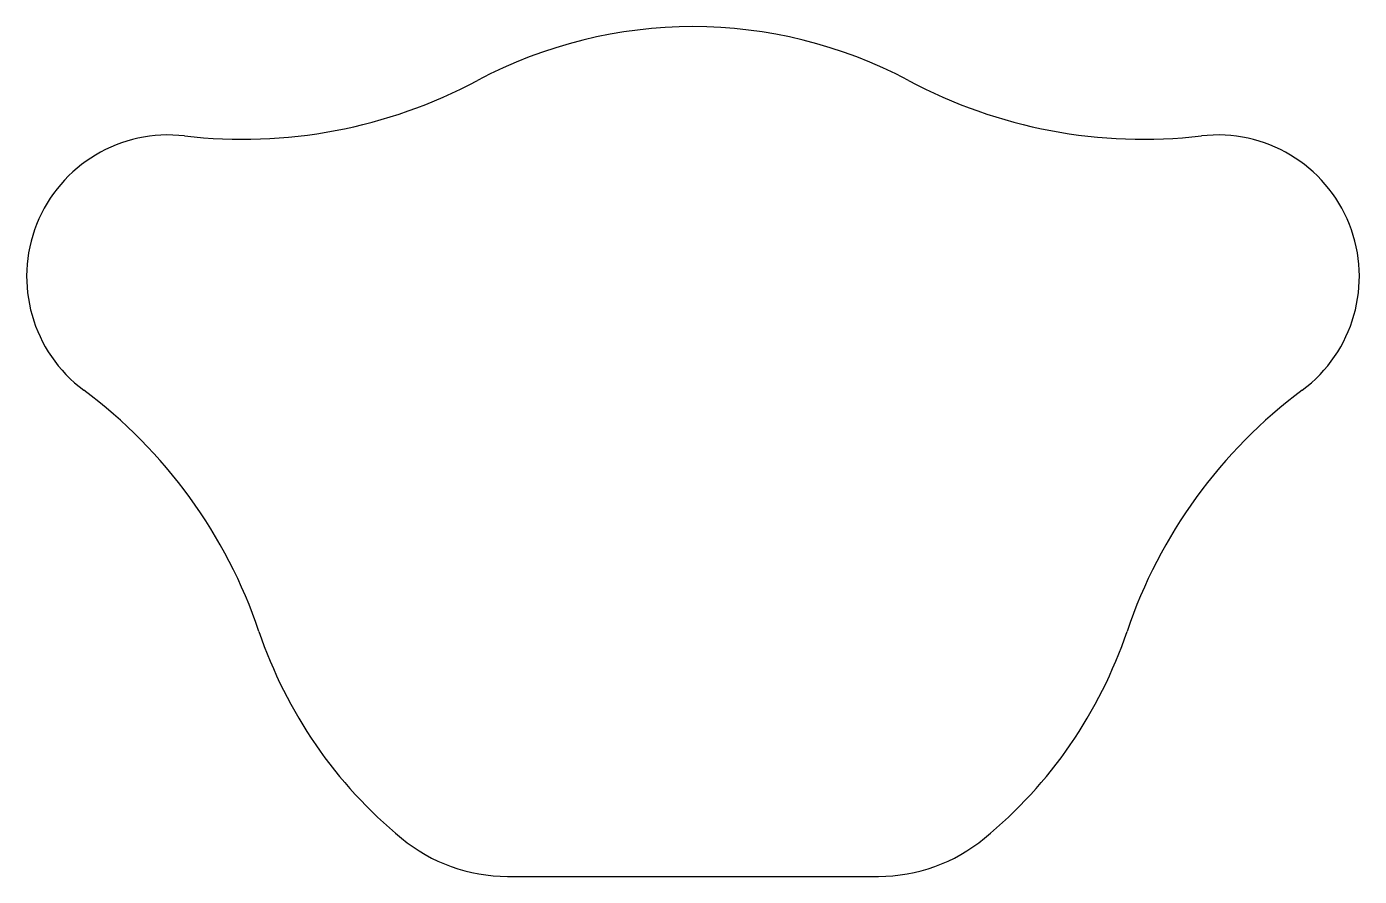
# Model space of a CAD drawing. Extents: x 2276.6 to 2356.6, y 805.1 to 856.1.
import ezdxf

# ---------------------------------------------------------------- set-up
doc = ezdxf.new("R2010")
doc.units = 0
doc.layers.get('0').update_dxf_attribs({"linetype": 'CONTINUOUS'})

msp = doc.modelspace()

# ---------------------------------------------------------------- linework, layer by layer
msp.add_line((2305.504, 805.126), (2327.775, 805.126))
for centre, radius, start, end in [((2316.639, 828.626), 27.5, 61.94089, 118.05911), ((2289.592, 879.368), 30, 263.35814, 298.05911), ((2343.686, 879.368), 30, 241.94089, 276.64186), ((2285.139, 841.126), 8.5, 83.35814, 233.35299), ((2348.139, 841.126), 8.5, 306.64701, 96.64186), ((2262.159, 810.237), 30, 18.65202, 53.35299), ((2371.119, 810.237), 30, 126.64701, 161.34798), ((2316.639, 828.626), 27.5, 198.65202, 230.48235), ((2316.639, 828.626), 27.5, 309.51765, 341.34798), ((2305.504, 815.126), 10, 230.48235, 270), ((2327.775, 815.126), 10, 270, 309.51765)]:
    msp.add_arc(centre, radius, start, end)

doc.saveas('drawing.dxf')
